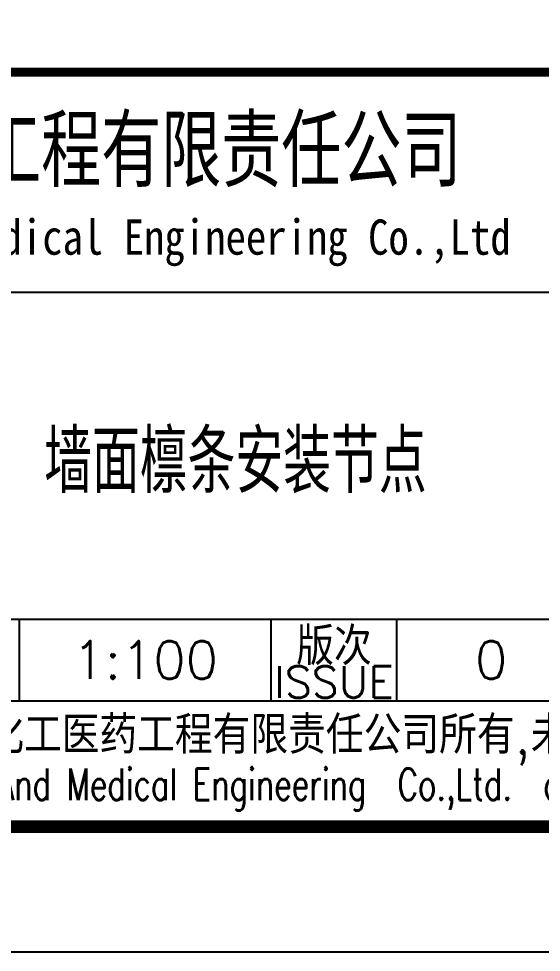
# Model space of a CAD drawing. Header units: millimetres. Extents: x 865974 to 875117, y 41124 to 44891.
# Drawn here: x 870485.9 to 870527.5, y 41123.6 to 41197.9 of the extents above; entities that cross this region are included whole.
import ezdxf
from ezdxf.enums import TextEntityAlignment as Align

# ---------------------------------------------------------------- set-up
doc = ezdxf.new("R2010")
doc.units = ezdxf.units.MM
doc.header["$LTSCALE"] = 1000
doc.header["$MEASUREMENT"] = 0
doc.layers.add('PUB_TEXT', color=7, linetype='Continuous')
doc.styles.add('ECEC_TQ', font='txt_l.shx', dxfattribs={"bigfont": 'hztxt_l.shx'})
doc.styles.add('ECEC_TQ_S', font='')
doc.styles.add('TS', font='tssdeng.shx', dxfattribs={"width": 0.8, "height": 2.5, "bigfont": 'tssdchn.shx'})
doc.styles.get('ECEC_TQ_S').set_extended_font_data('SimSun')

msp = doc.modelspace()

# ---------------------------------------------------------------- linework, layer by layer
for p, q in [((870420.986, 41176.104), (870530.986, 41176.104)), ((870475.986, 41150.104), (870600.986, 41150.104)), ((870485.986, 41143.604), (870485.986, 41150.104)), ((870505.986, 41143.604), (870505.986, 41150.104)), ((870515.986, 41143.604), (870515.986, 41150.104)), ((870420.986, 41143.604), (870600.986, 41143.604)), ((870420.986, 41133.604), (870600.986, 41133.604)), ((870610.986, 41123.604), (869769.986, 41123.604))]:
    msp.add_line(p, q)
at = {"color": 0, "const_width": 1}
msp.add_lwpolyline([(870600.986, 41133.604), (869794.986, 41133.604), (869794.986, 41707.604), (870600.986, 41707.604)], close=True, dxfattribs=at)
at = {"const_width": 0.7}
msp.add_lwpolyline([(870600.986, 41193.604), (870420.986, 41193.604)], dxfattribs=at)

# ---------------------------------------------------------------- texts
for s, height, style, width, p in [('安徽华东化工医药工程有限责任公司', 5, 'ECEC_TQ_S', 0.7, (870482.935, 41187.604)), ('Anhui Huadong Chemical & Medical Engineering Co.,Ltd', 2.8, 'ECEC_TQ_S', 0.85, (870482.935, 41180.104)), ('The proprietary right of this document belongs to Anhui Huadong Chemical And Medical Engineering  Co.,Ltd.  and any replication or transfer to the 3rd. side is forbidden without its permission. ', 2.5, 'ECEC_TQ', 0.72, (870510.986, 41136.604))]:
    msp.add_text(s, height=height, dxfattribs=dict(style=style, width=width)).set_placement(p, align=Align.MIDDLE)
at = {"style": 'ECEC_TQ'}
for s, height, p in [('版次', 3, (870510.986, 41148.104)), ('ISSUE', 2.5, (870510.986, 41145.104)), ('本文件专有权属安徽华东化工医药工程有限责任公司所有,未经许可不得复制或转让给第三方', 3, (870510.986, 41140.604))]:
    msp.add_text(s, height=height, dxfattribs=at).set_placement(p, align=Align.MIDDLE)
for tag, text, p in [('1:100', '1:100', (870495.986, 41146.854)), ('0', '0', (870523.486, 41146.854))]:
    msp.add_attdef(tag, text=text, height=3, dxfattribs=at).set_placement(p, align=Align.MIDDLE)
at = {"layer": 'PUB_TEXT', "style": 'TS', "width": 0.8}
msp.add_text('墙面檩条安装节点', height=5, dxfattribs=at).set_placement((870503.151, 41162.887), align=Align.MIDDLE)

doc.saveas('drawing.dxf')
